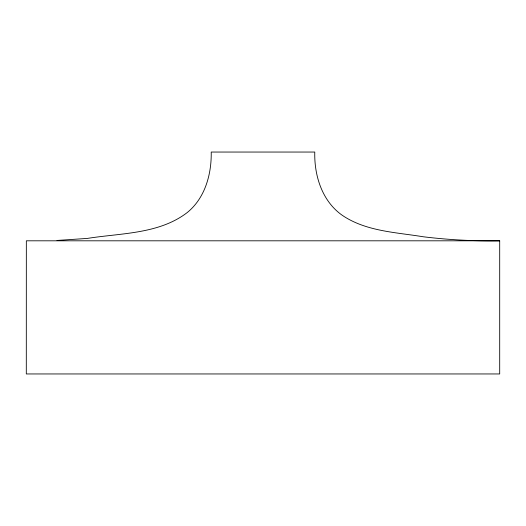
<?xml version="1.0" encoding="UTF-8"?>
<svg xmlns="http://www.w3.org/2000/svg" width="526" height="526" viewBox="0 0 526 526"><rect width="100%" height="100%" fill="white"/><g stroke="black" fill="none" stroke-linecap="round" stroke-linejoin="round"><path stroke-width="0.79" d="M56.979 240.454L87.369 238.416C120.927 233.051 158.924 234.221 187.171 212.596C205.055 198.151 211.616 174.244 211.222 152.047L314.778 152.047C314.127 176.328 322.655 202.694 343.925 216.403C367.457 231.473 396.426 232.367 423.239 236.766A564.135 564.135 0 0 0 499.7 240.836L499.7 373.953L26.3 373.953L26.339 240.809L499.7 240.809"/></g></svg>
